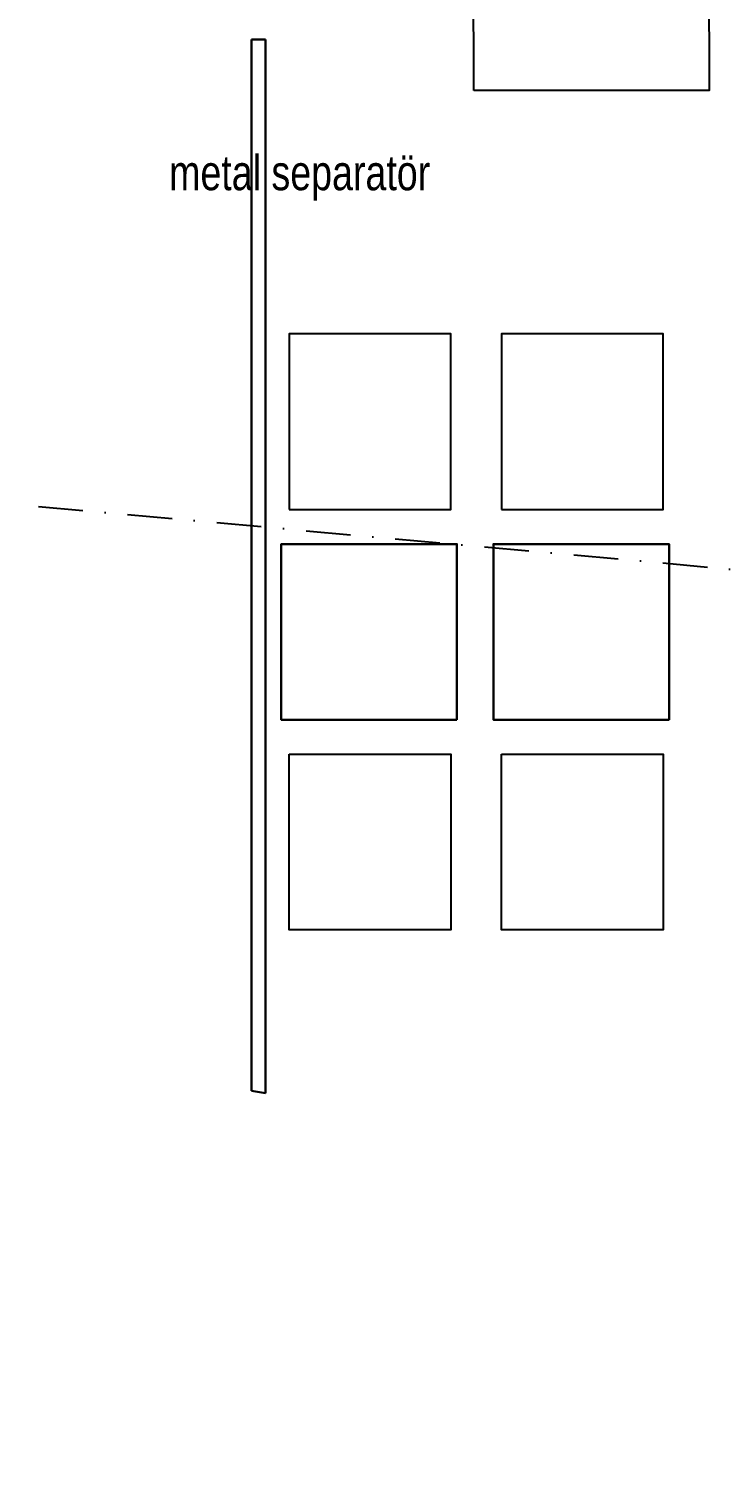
# Model space of a CAD drawing. Header units: millimetres. Extents: x 14735 to 40675, y 3704 to 9569.
# Drawn here: x 15961.6 to 16160.5, y 4943.4 to 5350.3 of the extents above; entities that cross this region are included whole.
import ezdxf

# ---------------------------------------------------------------- set-up
doc = ezdxf.new("R2010")
doc.units = ezdxf.units.MM
doc.linetypes.add('DASHDOT', pattern=[25.4, 12.7, -6.35, 0, -6.35])
doc.layers.get('0').update_dxf_attribs({"lineweight": 25})
for name, color, linetype, lineweight in [('demir-2', 55, 'Continuous', 30), ('kesitçizgisi', 7, 'DASHDOT', 25), ('tarama', 252, 'Continuous', 13), ('tefris', 30, 'Continuous', 30), ('tefrişoturum', 59, 'Continuous', 25), ('yazı', 7, 'Continuous', 20)]:
    doc.layers.add(name, color=color, linetype=linetype, lineweight=lineweight)
doc.styles.add('uban-2', font='GOTHIC.TTF', dxfattribs={"width": 0.8})

# ---------------------------------------------------------------- blocks, each defined once
blk = doc.blocks.new('tefriş')
at = {"layer": 'demir-2'}
for p, q in [((-554.82, 209.17), (-550.82, 209.17)), ((-554.82, 209.17), (-554.82, -90.09, 0)), ((-550.82, 209.17, 0), (-550.82, -90.71, 0)), ((-554.82, -90.09, 0), (-550.82, -90.71, 0))]:
    blk.add_line(p, q, dxfattribs=at)
at = {"layer": 'tefris', "linetype": 'Continuous'}
for points in [[(-496.37, 15.56), (-496.37, 65.56), (-546.37, 65.56), (-546.37, 15.56)], [(-435.96, 15.56), (-435.96, 65.56), (-485.96, 65.56), (-485.96, 15.56)]]:
    blk.add_lwpolyline(points, close=True, dxfattribs=at)
at = {"layer": 'tefrişoturum'}
blk.add_lwpolyline([(-491.57, 194.65), (-491.77, 261.66), (-424.77, 261.66), (-424.57, 194.65)], close=True, dxfattribs=at)
at = {"layer": 'tefrişoturum', "linetype": 'Continuous'}
for points in [[(-544.1, 75.39), (-498.1, 75.39), (-498.1, 125.39), (-544.1, 125.39)], [(-483.69, 75.39), (-437.69, 75.39), (-437.69, 125.39), (-483.69, 125.39)], [(-544.1, 5.74), (-498.1, 5.74), (-498.1, -44.26), (-544.1, -44.26)], [(-483.69, 5.74), (-437.69, 5.74), (-437.69, -44.26), (-483.69, -44.26)]]:
    blk.add_lwpolyline(points, close=True, dxfattribs=at)
blk = doc.blocks.new('aquaplan')
at = {"layer": 'tarama'}
h = blk.add_hatch(dxfattribs=at)
h.set_pattern_fill('JIS_STN_2.5', color=256, scale=4)
h.set_pattern_definition([(45, (-7823.26, -2466.417), (-7.071068, 7.071068), []), (45, (-7816.2, -2466.417), (-7.071068, 7.071068), [4.8, -2])])
h.paths.add_polyline_path([(-771.65, -92.31), (-851.14, -101.31), (-842.13, -180.8), (-762.64, -171.8)])
h.paths.add_polyline_path([(59.69, -393.84), (59.69, -393.85, 0.28288), (61.01, -395.48), (129.37, -386.86), (139.37, -466.24), (60, -476.24), (50, -396.86), (61.01, -395.48, -0.283038)])
h.paths.add_polyline_path([(9.69, 3.02), (9.69, 3.02, 0.282923), (11.01, 1.39), (79.37, 10), (89.37, -69.37), (10, -79.37), (0, 0), (11.01, 1.39, -0.283125)])
at = {"layer": 'kesitçizgisi'}
blk.add_line((-1174.22, 126.82), (1010.69, -70.91), dxfattribs=at)

msp = doc.modelspace()

# ---------------------------------------------------------------- block references
for name in ['aquaplan', 'tefriş']:
    msp.add_blockref(name, (16579.92, 5138.06, 0))

# ---------------------------------------------------------------- texts
at = {"layer": 'yazı', "insert": (16001.63, 5314.32, 0), "char_height": 10, "attachment_point": 1, "style": 'uban-2'}
msp.add_mtext_dynamic_manual_height_columns('metal separatör', width=208.9045, gutter_width=12.5, heights=[0], dxfattribs=at)

doc.saveas('drawing.dxf')
